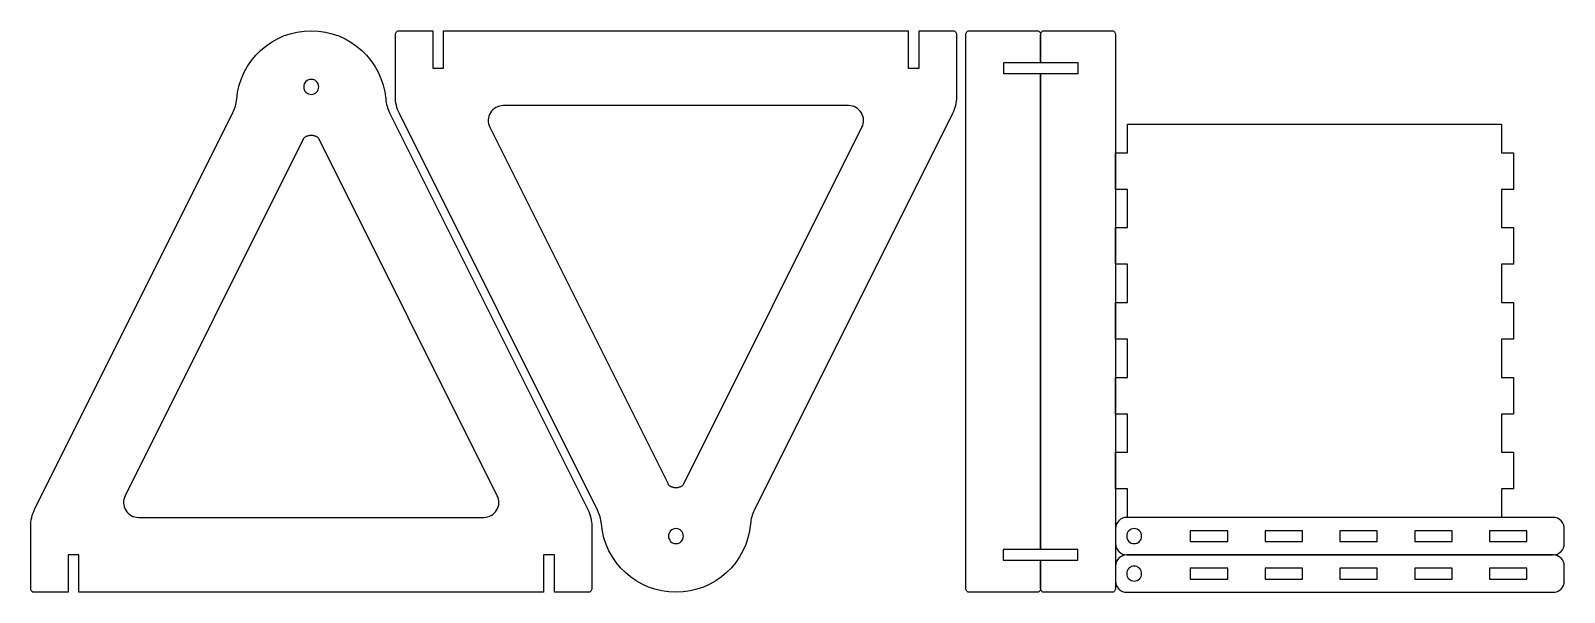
# Model space of a CAD drawing. Extents: x 0 to 410, y 0 to 150.
import ezdxf

# ---------------------------------------------------------------- set-up
doc = ezdxf.new("R2010")
doc.units = 0
doc.layers.add('LAYER_1', color=18, linetype='CONTINUOUS')

msp = doc.modelspace()

# ---------------------------------------------------------------- linework, layer by layer
at = {"layer": 'LAYER_1'}
for points in [[(75, 150, -0.389108), (94.93, 131.73, 0.095033), (95.95, 128.1), (148.94, 22.11, -0.11745), (150, 17.6), (150, 1, -0.414214), (149, 0), (140, 0), (140, 10), (137.1, 10), (137.1, 0), (12.9, 0), (12.9, 10), (10, 10), (10, 0), (1, 0, -0.414214), (0, 1), (0, 17.64, -0.116928), (1.06, 22.13), (54.06, 128.11, 0.093789), (55.07, 131.69, -0.389668)], [(172.5, 0, -0.389108), (152.57, 18.27, 0.095033), (151.55, 21.9), (98.56, 127.89, -0.11745), (97.5, 132.4), (97.5, 149, -0.414214), (98.5, 150), (107.5, 150), (107.5, 140), (110.4, 140), (110.4, 150), (234.6, 150), (234.6, 140), (237.5, 140), (237.5, 150), (246.5, 150, -0.414214), (247.5, 149), (247.5, 132.36, -0.116928), (246.44, 127.87), (193.44, 21.89, 0.093789), (192.43, 18.31, -0.389668)], [(269, 0), (251, 0, -0.414677), (250, 1), (250, 149, -0.414214), (251, 150), (269, 150, -0.414214), (270, 149), (270, 141.45), (260.05, 141.45), (260.05, 138.55), (270, 138.55), (270, 11.45), (260, 11.45), (260, 8.55), (270, 8.55), (270, 1, -0.415464)], [(271, 150), (289, 150, -0.414677), (290, 149), (290, 1, -0.414214), (289, 0), (271, 0, -0.414214), (270, 1), (270, 8.55), (279.95, 8.55), (279.95, 11.45), (270, 11.45), (270, 138.55), (280, 138.55), (280, 141.45), (270, 141.45), (270, 149, -0.415464)], [(75, 137, 0.414214), (73, 135, 0.414214), (75, 133, 0.414214), (77, 135, 0.414214)], [(174.61, 28.94), (222.24, 124.21, 0.558412), (218.66, 130), (126.33, 130, 0.558643), (122.76, 124.2), (170.39, 28.94), (170.45, 28.83), (170.53, 28.72), (170.62, 28.62), (170.72, 28.53), (170.84, 28.45), (170.96, 28.37), (171.09, 28.3), (171.23, 28.24), (171.37, 28.18), (171.52, 28.13), (171.68, 28.09), (171.84, 28.06), (172, 28.03), (172.16, 28.01), (172.5, 28), (172.84, 28.01), (173, 28.03), (173.16, 28.06), (173.32, 28.09), (173.48, 28.13), (173.63, 28.18), (173.77, 28.24), (173.91, 28.3), (174.04, 28.37), (174.16, 28.45), (174.28, 28.53), (174.38, 28.62), (174.47, 28.72), (174.55, 28.83)], [(72.89, 121.06), (25.26, 25.79, 0.558412), (28.84, 20), (121.17, 20, 0.558643), (124.74, 25.8), (77.11, 121.06), (77.05, 121.17), (76.97, 121.28), (76.88, 121.38), (76.78, 121.47), (76.66, 121.55), (76.54, 121.63), (76.41, 121.7), (76.27, 121.76), (76.13, 121.82), (75.98, 121.87), (75.82, 121.91), (75.66, 121.94), (75.5, 121.97), (75.34, 121.99), (75, 122), (74.66, 121.99), (74.5, 121.97), (74.34, 121.94), (74.18, 121.91), (74.02, 121.87), (73.87, 121.82), (73.73, 121.76), (73.59, 121.7), (73.46, 121.63), (73.34, 121.55), (73.22, 121.47), (73.12, 121.38), (73.03, 121.28), (72.95, 121.17)], [(172.5, 13, 0.414214), (174.5, 15, 0.414214), (172.5, 17, 0.414214), (170.5, 15, 0.414214)], [(407, 10, 0.414214), (410, 13), (410, 17, 0.414214), (407, 20), (293, 20, 0.414214), (290, 17), (290, 13, 0.414214), (293, 10)], [(293, 15, 0.414214), (295, 13, 0.414214), (297, 15, 0.414214), (295, 17, 0.414214)], [(407, 0, 0.414214), (410, 3), (410, 7, 0.414214), (407, 10), (293, 10, 0.414214), (290, 7), (290, 3, 0.414214), (293, 0)], [(293, 5, 0.414214), (295, 3, 0.414214), (297, 5, 0.414214), (295, 7, 0.414214)]]:
    msp.add_lwpolyline(points, format="xyb", close=True, dxfattribs=at)
for points in [[(393.2, 117.4), (396.4, 117.4), (396.4, 107.6), (393.2, 107.6), (393.2, 97.4), (396.4, 97.4), (396.4, 87.6), (393.2, 87.6), (393.2, 77.4), (396.4, 77.4), (396.4, 67.6), (393.2, 67.6), (393.2, 57.4), (396.4, 57.4), (396.4, 47.6), (393.2, 47.6), (393.2, 37.4), (396.4, 37.4), (396.4, 27.6), (393.2, 27.6), (393.2, 20), (293.2, 20), (293.2, 27.6), (290, 27.6), (290, 37.4), (293.2, 37.4), (293.2, 47.6), (290, 47.6), (290, 57.4), (293.2, 57.4), (293.2, 67.6), (290, 67.6), (290, 77.4), (293.2, 77.4), (293.2, 87.6), (290, 87.6), (290, 97.4), (293.2, 97.4), (293.2, 107.6), (290, 107.6), (290, 117.4), (293.2, 117.4), (293.2, 125), (393.2, 125)], [(320, 13.55), (320, 16.45), (310, 16.45), (310, 13.55)], [(340, 13.55), (340, 16.45), (330, 16.45), (330, 13.55)], [(360, 13.55), (360, 16.45), (350, 16.45), (350, 13.55)], [(380, 13.55), (380, 16.45), (370, 16.45), (370, 13.55)], [(400, 13.55), (400, 16.45), (390, 16.45), (390, 13.55)], [(320, 3.55), (320, 6.45), (310, 6.45), (310, 3.55)], [(340, 3.55), (340, 6.45), (330, 6.45), (330, 3.55)], [(360, 3.55), (360, 6.45), (350, 6.45), (350, 3.55)], [(380, 3.55), (380, 6.45), (370, 6.45), (370, 3.55)], [(400, 3.55), (400, 6.45), (390, 6.45), (390, 3.55)]]:
    msp.add_lwpolyline(points, close=True, dxfattribs=at)

doc.saveas('drawing.dxf')
